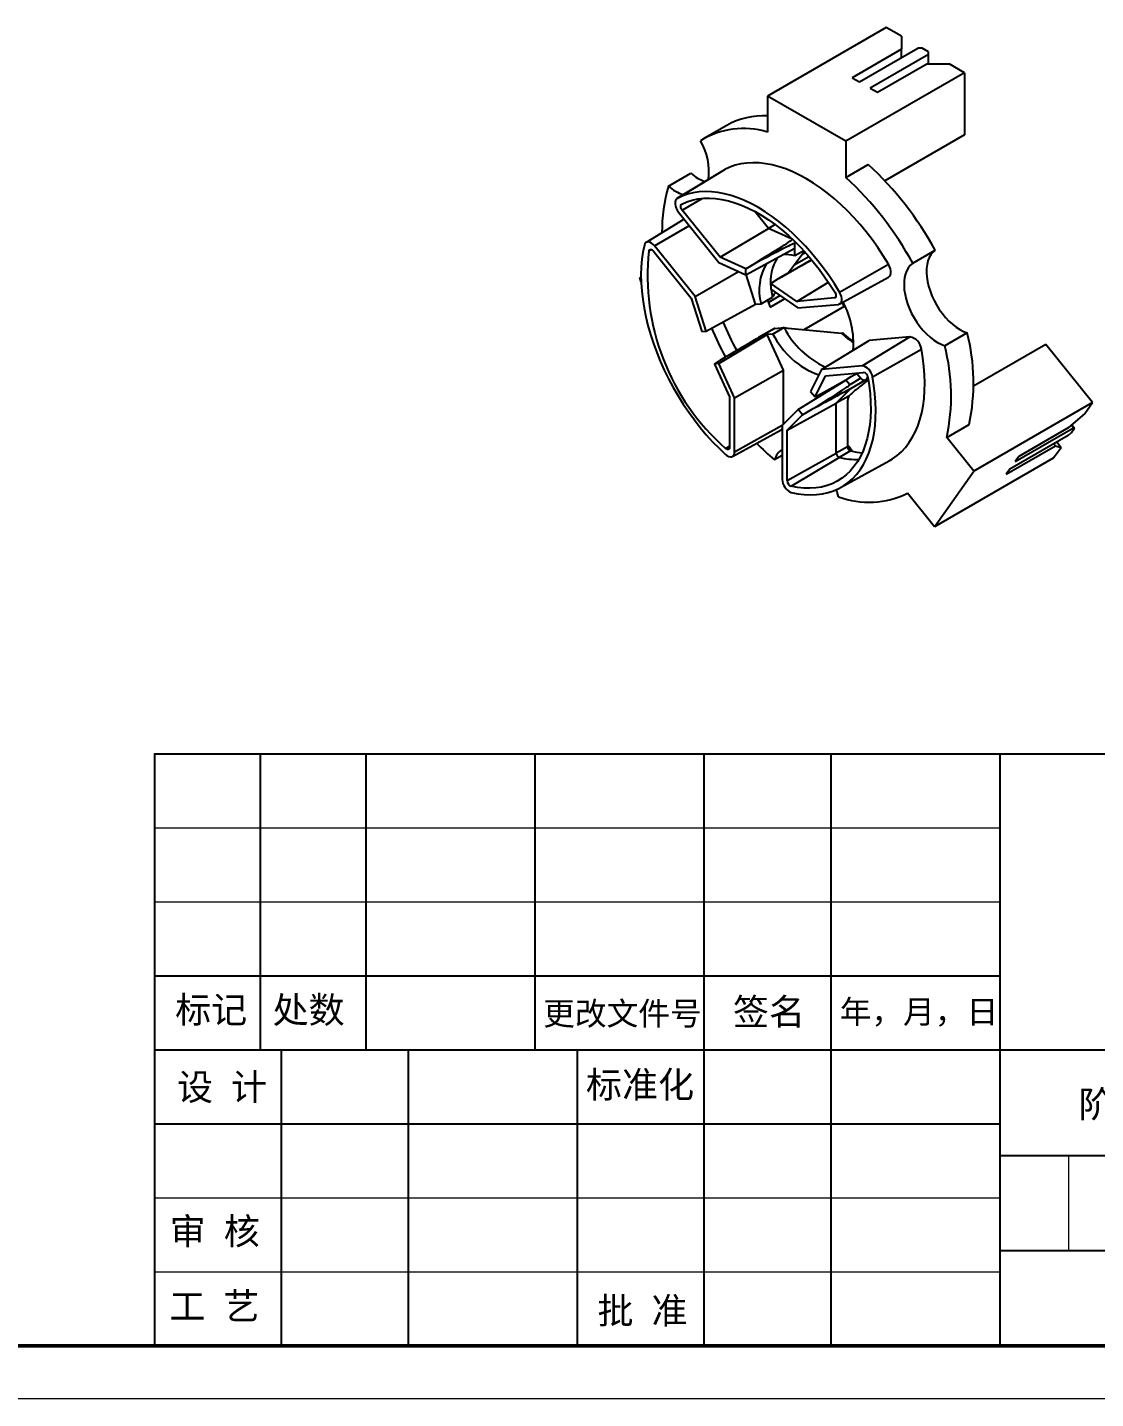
# Model space of a CAD drawing. Header units: millimetres. Extents: x 2517 to 77584, y 486 to 45347.
# Drawn here: x 3764.7 to 3805.1, y 1056 to 1107.9 of the extents above; entities that cross this region are included whole.
import ezdxf

# ---------------------------------------------------------------- set-up
doc = ezdxf.new("R2010")
doc.units = ezdxf.units.MM
for name, color, linetype, lineweight in [('实线', 7, 'Continuous', 25), ('引导线', 6, 'Continuous', 9), ('文本', 3, 'Continuous', 15), ('粗实线', 9, 'Continuous', 50)]:
    doc.layers.add(name, color=color, linetype=linetype, lineweight=lineweight)
doc.styles.get("Standard").update_dxf_attribs({"font": 'simfang.ttf'})

msp = doc.modelspace()

# ---------------------------------------------------------------- linework, layer by layer
at = {"color": 7, "linetype": 'Continuous', "lineweight": 25}
for p, q in [((3797.1756, 1107.8542), (3792.6784, 1105.258)), ((3797.759, 1107.5174), (3797.1756, 1107.8542)), ((3797.759, 1107.5174), (3797.759, 1107.0276)), ((3797.759, 1107.0276), (3795.8922, 1105.9499)), ((3796.168, 1105.7907), (3798.3742, 1107.0643)), ((3797.759, 1106.7092), (3797.759, 1107.0276)), ((3798.5439, 1107.0643), (3798.3742, 1107.0643)), ((3798.7772, 1106.9296), (3798.5439, 1107.0643)), ((3798.7772, 1106.8317), (3796.5711, 1105.5581)), ((3796.8468, 1105.3989), (3798.7136, 1106.4765)), ((3798.7136, 1106.4765), (3799.5621, 1106.4765)), ((3798.7772, 1106.8317), (3798.7772, 1106.9296)), ((3798.7772, 1106.4765), (3798.7772, 1106.8317)), ((3800.1455, 1106.1398), (3799.5621, 1106.4765)), ((3800.1455, 1106.1398), (3795.6483, 1103.5436)), ((3795.8922, 1105.9499), (3796.168, 1105.7907)), ((3800.1455, 1106.1398), (3800.1455, 1103.7881)), ((3796.5711, 1105.5581), (3796.8468, 1105.3989)), ((3792.6784, 1105.258), (3792.6784, 1103.8941)), ((3795.6483, 1103.5436), (3792.6784, 1105.258)), ((3791.1422, 1104.147), (3790.2937, 1103.6572)), ((3795.6483, 1103.5436), (3795.6483, 1102.1797)), ((3800.1455, 1103.7881), (3797.1308, 1102.0478)), ((3788.9355, 1101.8421), (3789.784, 1102.3319)), ((3791.059, 1102.4693), (3789.2574, 1101.3773)), ((3789.2637, 1101.3809), (3791.066, 1102.4733)), ((3791.066, 1102.4733), (3791.059, 1102.4693)), ((3795.6483, 1102.1797), (3796.4968, 1102.6695)), ((3789.3146, 1100.8653), (3790.8479, 1098.958)), ((3790.8896, 1099.1606), (3789.4593, 1100.9398)), ((3792.7209, 1100.2475), (3792.2079, 1100.8857)), ((3789.5341, 1100.5922), (3788.0907, 1099.7173)), ((3790.8896, 1099.1606), (3792.7209, 1100.2475)), ((3792.9718, 1100.3924), (3792.7209, 1100.2475)), ((3793.6242, 1099.8357), (3792.7209, 1100.2475)), ((3793.7179, 1099.4974), (3793.7179, 1099.6842)), ((3788.3669, 1099.3854), (3789.7971, 1097.6062)), ((3789.9463, 1097.6752), (3788.413, 1099.5825)), ((3791.8617, 1098.7174), (3790.8896, 1099.1606)), ((3791.8617, 1098.4957), (3793.7179, 1099.4974)), ((3793.6997, 1098.8684), (3794.2496, 1099.1859)), ((3793.7179, 1099.2035), (3793.7179, 1099.4974)), ((3794.0587, 1099.4002), (3793.7179, 1099.2035)), ((3794.124, 1099.3284), (3793.9985, 1099.256)), ((3798.1798, 1098.9285), (3799.0284, 1099.4183)), ((3790.8479, 1098.958), (3791.8617, 1098.4957)), ((3791.8617, 1098.7174), (3792.0814, 1098.8447)), ((3791.8617, 1098.4957), (3791.8617, 1098.7174)), ((3794.3538, 1099.0632), (3793.2096, 1098.4027)), ((3795.4144, 1097.8302), (3797.2607, 1098.8972)), ((3787.8952, 1098.4024), (3787.8361, 1098.3682)), ((3787.8361, 1098.3682), (3787.8956, 1098.3735)), ((3787.8361, 1098.3682), (3787.9007, 1098.2017)), ((3789.9463, 1097.6752), (3791.5881, 1098.6205)), ((3792.226, 1097.3747), (3791.8709, 1098.5007)), ((3792.8164, 1098.1663), (3793.0285, 1098.2979)), ((3792.8164, 1098.1663), (3792.8164, 1097.9446)), ((3793.7885, 1097.4871), (3792.8164, 1098.1663)), ((3793.7885, 1097.4871), (3794.9901, 1098.2111)), ((3795.416, 1097.389), (3797.2626, 1098.403)), ((3789.7971, 1097.6062), (3790.1947, 1096.3455)), ((3790.3609, 1096.3604), (3789.9463, 1097.6752)), ((3792.4465, 1097.3944), (3792.8707, 1097.6394)), ((3793.1626, 1097.7027), (3792.7188, 1097.4465)), ((3792.8164, 1097.9446), (3793.8302, 1097.2363)), ((3792.9903, 1097.8231), (3792.9817, 1097.8182)), ((3795.2187, 1097.615), (3793.7885, 1097.4871)), ((3790.3609, 1096.3604), (3792.226, 1097.3747)), ((3792.226, 1097.3747), (3792.4465, 1097.3944)), ((3792.6855, 1097.5324), (3792.787, 1097.2708)), ((3792.787, 1097.2708), (3793.3312, 1097.5849)), ((3793.8302, 1097.2363), (3795.3635, 1097.3734)), ((3795.5818, 1097.2948), (3794.0536, 1096.4126)), ((3795.5818, 1097.2948), (3795.5226, 1097.4475)), ((3790.1947, 1096.3455), (3790.3609, 1096.3604)), ((3790.8382, 1095.1301), (3792.6715, 1096.2265)), ((3792.9431, 1096.4564), (3792.3483, 1096.113)), ((3792.9557, 1096.4589), (3792.5314, 1096.214)), ((3792.6715, 1096.2265), (3792.5314, 1096.214)), ((3792.8919, 1096.2463), (3792.6715, 1096.2265)), ((3793.2936, 1094.8785), (3792.6715, 1096.2265)), ((3793.3162, 1096.4912), (3792.8919, 1096.2463)), ((3792.9557, 1096.4589), (3793.3162, 1096.4912)), ((3796.265, 1095.0496), (3798.0735, 1096.1439)), ((3798.0735, 1096.1439), (3796.5313, 1096.006)), ((3800.2398, 1096.2959), (3799.3913, 1095.806)), ((3794.7318, 1094.9126), (3796.5313, 1096.006)), ((3796.6551, 1094.6323), (3798.5104, 1095.6764)), ((3803.2242, 1095.853), (3800.4849, 1094.2716)), ((3804.9879, 1093.659), (3803.2242, 1095.853)), ((3790.672, 1095.1153), (3790.8824, 1095.2444)), ((3790.8382, 1095.1301), (3790.672, 1095.1153)), ((3790.672, 1095.1153), (3791.2466, 1093.8704)), ((3791.4375, 1093.8318), (3790.8382, 1095.1301)), ((3796.265, 1095.0496), (3794.7318, 1094.9126)), ((3791.4375, 1093.8318), (3793.2936, 1094.8785)), ((3793.2936, 1092.8445), (3793.2936, 1094.8785)), ((3793.8398, 1093.3973), (3795.6553, 1094.504)), ((3794.7318, 1094.9126), (3794.3172, 1094.0765)), ((3794.4834, 1093.8697), (3794.8809, 1094.6714)), ((3794.8809, 1094.6714), (3796.3112, 1094.7993)), ((3795.6553, 1094.504), (3795.6438, 1094.5184)), ((3795.7953, 1094.3298), (3795.6553, 1094.504)), ((3796.2196, 1094.5747), (3795.7953, 1094.3298)), ((3796.4081, 1094.5109), (3795.8215, 1094.1722)), ((3796.0202, 1094.7336), (3796.1014, 1094.7805)), ((3796.0692, 1094.7619), (3796.2196, 1094.5747)), ((3796.4517, 1094.5262), (3796.4081, 1094.5109)), ((3794.3172, 1094.0765), (3794.4834, 1093.8697)), ((3794.4834, 1093.8697), (3794.701, 1093.9872)), ((3795.2877, 1093.6319), (3795.8215, 1094.1722)), ((3791.2466, 1093.8704), (3791.2466, 1091.9633)), ((3791.4375, 1091.7874), (3791.4375, 1093.8318)), ((3793.4315, 1092.6091), (3795.2877, 1093.6319)), ((3795.7579, 1093.9033), (3795.2877, 1093.6319)), ((3795.2877, 1091.7368), (3795.2877, 1093.6319)), ((3795.7119, 1093.6324), (3795.7119, 1091.9817)), ((3804.9879, 1093.659), (3800.4907, 1091.0629)), ((3804.6962, 1093.244), (3804.9879, 1093.659)), ((3793.8398, 1093.3973), (3793.2406, 1092.7909)), ((3793.4315, 1092.6091), (3794.006, 1093.1906)), ((3794.006, 1093.1906), (3793.8398, 1093.3973)), ((3794.006, 1093.1906), (3794.2275, 1093.3134)), ((3804.6962, 1093.244), (3804.0598, 1092.6973)), ((3791.3574, 1091.6144), (3793.204, 1092.6284)), ((3793.2406, 1092.7909), (3793.2406, 1090.7464)), ((3793.4315, 1090.702), (3793.4315, 1092.6091)), ((3799.4678, 1092.3353), (3800.3163, 1092.8251)), ((3804.0598, 1092.4103), (3801.8536, 1091.1367)), ((3802.0551, 1091.4234), (3804.2613, 1092.697)), ((3804.0598, 1092.6973), (3802.193, 1091.6196)), ((3804.0598, 1092.4103), (3804.1871, 1092.5196)), ((3804.2613, 1092.697), (3804.1789, 1092.7996)), ((3804.1871, 1092.5196), (3804.3037, 1092.6856)), ((3804.1986, 1092.8165), (3804.3037, 1092.6856)), ((3804.3037, 1092.6856), (3804.2613, 1092.697)), ((3795.7119, 1091.9817), (3795.2877, 1091.7368)), ((3800.4907, 1091.0629), (3799.4678, 1092.3353)), ((3801.7157, 1090.9405), (3803.5825, 1092.0182)), ((3803.5029, 1091.5463), (3803.7946, 1091.9613)), ((3803.5185, 1092.0978), (3803.5825, 1092.0182)), ((3803.5825, 1092.0182), (3803.7946, 1091.9613)), ((3803.6321, 1092.1634), (3803.7946, 1091.9613)), ((3793.2406, 1091.6567), (3792.9519, 1091.4901)), ((3793.4315, 1090.702), (3795.2877, 1091.7368)), ((3793.5823, 1090.4861), (3795.3973, 1091.5798)), ((3795.8216, 1091.8247), (3795.3973, 1091.5798)), ((3795.4422, 1090.4357), (3797.2888, 1091.4497)), ((3803.5029, 1091.5463), (3799.0057, 1088.9501)), ((3802.193, 1091.6196), (3802.0551, 1091.4234)), ((3799.0057, 1088.9501), (3800.4907, 1091.0629)), ((3801.8536, 1091.1367), (3801.7157, 1090.9405)), ((3799.0057, 1088.9501), (3797.9829, 1090.2225))]:
    msp.add_line(p, q, dxfattribs=at)
at = {"color": 8, "linetype": 'Continuous', "lineweight": 25}
for p, q in [((3789.4593, 1100.9398), (3790.2163, 1101.3823)), ((3788.413, 1099.5825), (3789.7279, 1100.3512)), ((3793.6275, 1099.8377), (3793.6242, 1099.8357)), ((3793.7608, 1099.709), (3793.7179, 1099.6842)), ((3788.1948, 1099.3983), (3788.2847, 1099.4481)), ((3795.2187, 1097.615), (3795.2628, 1097.6416)), ((3791.4375, 1091.7874), (3793.2445, 1092.7948)), ((3791.0958, 1091.9215), (3791.2466, 1092.0106))]:
    msp.add_line(p, q, dxfattribs=at)
at = {"color": 7, "linetype": 'Continuous', "lineweight": 25, "flags": 128}
for points in [[(3797.2607, 1098.8972), (3797.0655, 1099.2136), (3796.8603, 1099.5221), (3796.6458, 1099.8219), (3796.4226, 1100.1117), (3796.1917, 1100.3905), (3795.9538, 1100.6576), (3795.7097, 1100.9118), (3795.4602, 1101.1523), (3795.2062, 1101.3784), (3794.9487, 1101.5891), (3794.6884, 1101.7839), (3794.4264, 1101.9619), (3794.1634, 1102.1227), (3793.9004, 1102.2655), (3793.6383, 1102.3901), (3793.378, 1102.4958), (3793.1205, 1102.5824), (3792.8666, 1102.6496), (3792.6171, 1102.6971), (3792.373, 1102.7247), (3792.135, 1102.7324), (3791.9041, 1102.7202), (3791.681, 1102.688), (3791.4664, 1102.636), (3791.2612, 1102.5643), (3791.066, 1102.4733)], [(3789.2637, 1101.3809), (3789.2247, 1101.3489), (3789.1975, 1101.3011), (3789.1837, 1101.2401), (3789.184, 1101.1691), (3789.1983, 1101.092), (3789.226, 1101.0129), (3789.2654, 1100.9359), (3789.3146, 1100.8653)], [(3795.4144, 1097.8302), (3795.2205, 1098.1443), (3795.0168, 1098.4507), (3794.8038, 1098.7483), (3794.5822, 1099.036), (3794.3529, 1099.3129), (3794.1167, 1099.578), (3793.8743, 1099.8305), (3793.6266, 1100.0693), (3793.3745, 1100.2937), (3793.1188, 1100.503), (3792.8604, 1100.6963), (3792.6001, 1100.8731), (3792.339, 1101.0327), (3792.0779, 1101.1746), (3791.8177, 1101.2982), (3791.5593, 1101.4032), (3791.3036, 1101.4892), (3791.0514, 1101.5559), (3790.8038, 1101.6031), (3790.5614, 1101.6305), (3790.3251, 1101.6381), (3790.0958, 1101.626), (3789.8743, 1101.594), (3789.6613, 1101.5424), (3789.4575, 1101.4712), (3789.2637, 1101.3809)], [(3789.4381, 1101.1673), (3789.63, 1101.2511), (3789.8316, 1101.3156), (3790.0423, 1101.3605), (3790.2613, 1101.3858), (3790.4877, 1101.3914), (3790.7208, 1101.3771), (3790.9598, 1101.3431), (3791.2037, 1101.2895), (3791.4517, 1101.2165), (3791.703, 1101.1243), (3791.9565, 1101.0132), (3792.2114, 1100.8838), (3792.4667, 1100.7364), (3792.7216, 1100.5715), (3792.9751, 1100.3899), (3793.2263, 1100.192), (3793.4743, 1099.9787), (3793.7183, 1099.7507), (3793.9572, 1099.5088), (3794.1903, 1099.2539), (3794.4168, 1098.9869), (3794.6358, 1098.7088), (3794.8464, 1098.4206), (3795.0481, 1098.1233), (3795.24, 1097.8179)], [(3789.4593, 1100.9398), (3789.4376, 1100.9711), (3789.4201, 1101.0052), (3789.408, 1101.0403), (3789.4017, 1101.0745), (3789.4018, 1101.1058), (3789.4082, 1101.1326), (3789.4205, 1101.1535), (3789.4381, 1101.1673)], [(3788.413, 1099.5825), (3788.3568, 1099.6431), (3788.2964, 1099.6903), (3788.2352, 1099.7217), (3788.1764, 1099.7356), (3788.1232, 1099.7312), (3788.0784, 1099.7088), (3788.0444, 1099.6695), (3788.023, 1099.6155)], [(3788.023, 1099.6155), (3787.9682, 1099.3522), (3787.9285, 1099.0769), (3787.9041, 1098.7907), (3787.895, 1098.4945), (3787.9012, 1098.1893), (3787.9228, 1097.8763), (3787.9596, 1097.5563), (3788.0116, 1097.2307), (3788.0785, 1096.9005), (3788.1601, 1096.5668), (3788.2562, 1096.2309), (3788.3664, 1095.8937), (3788.4903, 1095.5566), (3788.6275, 1095.2207), (3788.7775, 1094.8872), (3788.9399, 1094.5571), (3789.1139, 1094.2317), (3789.2992, 1093.9121), (3789.4949, 1093.5993), (3789.7004, 1093.2945), (3789.9151, 1092.9987), (3790.1382, 1092.7129), (3790.3688, 1092.4381), (3790.6063, 1092.1753), (3790.8497, 1091.9254), (3791.0983, 1091.6892)], [(3788.1948, 1099.3983), (3788.204, 1099.4226), (3788.2188, 1099.4404), (3788.2385, 1099.4506), (3788.262, 1099.4528), (3788.288, 1099.4469), (3788.3152, 1099.4331), (3788.3419, 1099.4122), (3788.3669, 1099.3854)], [(3799.0284, 1099.4183), (3798.9407, 1099.3439), (3798.8654, 1099.2521), (3798.8033, 1099.1439), (3798.7553, 1099.0207), (3798.7218, 1098.8839), (3798.7033, 1098.7352), (3798.6999, 1098.5763), (3798.7118, 1098.4092), (3798.7389, 1098.2358), (3798.7806, 1098.0582), (3798.8367, 1097.8786), (3798.9063, 1097.6992), (3798.9887, 1097.5219), (3799.0829, 1097.349), (3799.1877, 1097.1826), (3799.302, 1097.0246), (3799.4242, 1096.877), (3799.553, 1096.7414), (3799.6869, 1096.6196), (3799.8241, 1096.513), (3799.9631, 1096.4228), (3800.1023, 1096.3501), (3800.2398, 1096.2959)], [(3797.2626, 1098.403), (3797.303, 1098.4362), (3797.334, 1098.4891), (3797.3501, 1098.5569), (3797.3504, 1098.636), (3797.3349, 1098.7222), (3797.3045, 1098.8108), (3797.2607, 1098.8972)], [(3798.1798, 1098.9285), (3798.0922, 1098.8541), (3798.0168, 1098.7622), (3797.9548, 1098.6541), (3797.9067, 1098.5309), (3797.8732, 1098.3941), (3797.8547, 1098.2453), (3797.8514, 1098.0865), (3797.8633, 1097.9193), (3797.8903, 1097.746), (3797.9321, 1097.5684), (3797.9881, 1097.3888), (3798.0578, 1097.2093), (3798.1402, 1097.0321), (3798.2344, 1096.8592), (3798.3392, 1096.6928), (3798.4534, 1096.5348), (3798.5757, 1096.3871), (3798.7045, 1096.2516), (3798.8383, 1096.1298), (3798.9756, 1096.0231), (3799.1146, 1095.9329), (3799.2537, 1095.8603), (3799.3913, 1095.806)], [(3792.822, 1097.9407), (3792.8337, 1097.8482), (3792.8707, 1097.6394)], [(3795.24, 1097.8179), (3795.2575, 1097.7839), (3795.2699, 1097.7488), (3795.2762, 1097.7146), (3795.2763, 1097.6831), (3795.2701, 1097.6562), (3795.258, 1097.6351), (3795.2405, 1097.6211), (3795.2187, 1097.615)], [(3795.3635, 1097.3734), (3795.4126, 1097.3872), (3795.4521, 1097.4186), (3795.4798, 1097.4658), (3795.4941, 1097.5264), (3795.4944, 1097.597), (3795.4806, 1097.6739), (3795.4534, 1097.7531), (3795.4144, 1097.8302)], [(3797.2888, 1091.4497), (3797.4116, 1091.5226), (3797.5869, 1091.648), (3797.7504, 1091.7916), (3797.9015, 1091.9531), (3798.0397, 1092.1318), (3798.1645, 1092.3273), (3798.2755, 1092.5387), (3798.3722, 1092.7653), (3798.4544, 1093.0065), (3798.5218, 1093.2612), (3798.5742, 1093.5288), (3798.6113, 1093.8081), (3798.633, 1094.0984), (3798.6393, 1094.3985), (3798.6301, 1094.7074), (3798.6055, 1095.0241), (3798.5655, 1095.3474), (3798.5104, 1095.6764)], [(3793.5798, 1090.2566), (3793.8284, 1090.2058), (3794.0718, 1090.1747), (3794.3093, 1090.1633), (3794.5399, 1090.1718), (3794.763, 1090.2001), (3794.9776, 1090.248), (3795.1832, 1090.3155), (3795.3789, 1090.4023), (3795.5641, 1090.5081), (3795.7382, 1090.6325), (3795.9005, 1090.7752), (3796.0506, 1090.9355), (3796.1878, 1091.113), (3796.3117, 1091.307), (3796.4219, 1091.5169), (3796.5179, 1091.742), (3796.5996, 1091.9814), (3796.6665, 1092.2343), (3796.7185, 1092.5), (3796.7553, 1092.7773), (3796.7769, 1093.0655), (3796.7831, 1093.3635), (3796.774, 1093.6702), (3796.7496, 1093.9847), (3796.7099, 1094.3057), (3796.6551, 1094.6323)], [(3796.4832, 1094.6136), (3796.5332, 1094.2956), (3796.568, 1093.9833), (3796.5876, 1093.678), (3796.5919, 1093.3807), (3796.5809, 1093.0925), (3796.5546, 1092.8144), (3796.513, 1092.5474), (3796.4565, 1092.2925), (3796.3851, 1092.0507), (3796.2991, 1091.8227), (3796.1988, 1091.6093), (3796.0847, 1091.4115), (3795.957, 1091.2299), (3795.8163, 1091.065), (3795.663, 1090.9176), (3795.4978, 1090.7882), (3795.3212, 1090.6772), (3795.1338, 1090.585), (3794.9364, 1090.512), (3794.7296, 1090.4584), (3794.5142, 1090.4244), (3794.2909, 1090.4102), (3794.0606, 1090.4157), (3793.8241, 1090.4411), (3793.5823, 1090.4861)], [(3793.204, 1092.6284), (3793.2247, 1092.6423), (3793.2406, 1092.6572)], [(3791.2466, 1091.9633), (3791.2434, 1091.934), (3791.2341, 1091.9099), (3791.2191, 1091.8923), (3791.1993, 1091.8823), (3791.1757, 1091.8803), (3791.1497, 1091.8865), (3791.1225, 1091.9004), (3791.0958, 1091.9215)], [(3791.0983, 1091.6892), (3791.1587, 1091.6425), (3791.2199, 1091.6118), (3791.2785, 1091.5986), (3791.3315, 1091.6037), (3791.3759, 1091.6268), (3791.4095, 1091.6667), (3791.4304, 1091.7212), (3791.4375, 1091.7874)], [(3795.8216, 1091.8247), (3796.0616, 1091.78), (3796.2703, 1091.7567)], [(3795.3748, 1090.0913), (3795.3249, 1090.2703), (3795.2942, 1090.3618)]]:
    msp.add_lwpolyline(points, dxfattribs=at)
at = {"color": 7, "linetype": 'Continuous', "lineweight": 25}
for centre, radius, start, end in [((3792.539, 1101.6497), 2.8614, 87.20632, 119.21818), ((3791.7771, 1100.9207), 3.107, 73.13571, 121.64625), ((3788.1888, 1102.3997), 2.2791, 352.41658, 30.77353), ((3790.8773, 1103.6077), 1.6802, 229.40548, 250.67659), ((3788.046, 1093.4782), 12.4858, 28.40788, 47.40353), ((3794.4874, 1100.172), 5.7976, 163.25874, 180.9017), ((3789.988, 1103.0493), 1.6016, 228.91542, 252.23759), ((3787.1975, 1092.9884), 12.4858, 28.40788, 47.40353), ((3796.8606, 1098.4594), 8.7165, 173.816, 228.59536), ((3793.3713, 1098.0451), 1.2091, 73.34122, 95.41252), ((3794.2436, 1097.9248), 1.8737, 147.68116, 196.44324), ((3794.4846, 1098.2384), 1.6856, 147.50414, 188.23437), ((3792.6754, 1095.9048), 3.262, 355.31716, 28.45319), ((3800.399, 1100.5612), 10.1609, 202.29336, 209.07248), ((3799.9369, 1100.298), 10.1189, 202.20784, 209.1249), ((3795.7006, 1097.6501), 3.14, 206.55779, 249.99207), ((3796.2276, 1097.979), 3.2695, 207.06932, 245.61479), ((3797.9761, 1095.6149), 0.5378, 6.55817, 79.56951), ((3792.9765, 1094.3995), 7.5068, 347.8934, 14.63246), ((3792.128, 1093.9097), 7.5068, 347.8934, 14.63246), ((3796.1781, 1094.5774), 0.4801, 6.55818, 79.5695), ((3796.2726, 1094.591), 0.2119, 6.12543, 79.50391), ((3799.7285, 1099.543), 10.5249, 224.88248, 229.91916), ((3792.9857, 1089.6857), 3.6075, 36.02557, 40.91112), ((3795.8839, 1091.985), 0.172, 181.10328, 248.75827), ((3793.6433, 1091.2876), 0.7204, 123.98166, 163.68101), ((3795.4596, 1091.7401), 0.172, 181.10328, 248.75827), ((3796.0541, 1094.3987), 2.8944, 256.88442, 271.736), ((3793.7803, 1090.7578), 0.5398, 181.20623, 248.19602), ((3793.668, 1090.7065), 0.2366, 181.10347, 248.75803), ((3796.5262, 1093.1928), 3.3082, 249.63374, 296.12481)]:
    msp.add_arc(centre, radius, start, end, dxfattribs=at)
at = {"color": 8, "linetype": 'Continuous', "lineweight": 25}
msp.add_arc((3797.5052, 1098.4761), 2.985, 227.1224, 238.49539, dxfattribs=at)
at = {"color": 7, "linetype": 'Continuous', "lineweight": 25}
for centre, major_axis, ratio, start_param, end_param in [((3788.7718, 1096.9268), (4.8529, 2.9084), 0.0135011, 5.4547255, 6.2924836), ((3788.7718, 1096.9268), (4.9459, 2.7581), 0.0151125, 6.274758, 7.1125161), ((3793.9236, 1096.9532), (2.4295, 3.9866), 0.2690752, 1.0928152, 1.3258542), ((3789.8325, 1096.3145), (4.8706, 2.8981), 0.016554, 0.3652779, 0.8452344), ((3789.8325, 1096.3145), (4.7762, 2.8561), 0.0151123, 0.7764428, 0.8287214), ((3793.9236, 1096.9532), (2.4295, 3.9866), 0.2690752, 1.5175498, 1.5626632), ((3787.7126, 1093.2984), (4.8193, 2.9155), 0.0057553, 0.0117667, 0.8495247), ((3793.1451, 1096.4344), (0.2031, -0.0206), 0.073042, 2.7788773, 3.0405954), ((3794.0109, 1096.7282), (4.223, -0.4281), 0.072975, 4.5545304, 5.0735789), ((3791.422, 1092.2177), (4.9388, 2.7223), 0.0078531, 5.4341105, 5.9530872), ((3796.3241, 1094.5992), (0.123, -0.0553), 0.6239313, 4.0279068, 5.7034229), ((3790.8917, 1091.4631), (4.9038, 2.8664), 0.0204228, 5.4484749, 6.2862329), ((3790.8917, 1091.4631), (4.9301, 2.7095), 0.0035939, 6.2710935, 7.1088516)]:
    msp.add_ellipse(centre, major_axis=major_axis, ratio=ratio, start_param=start_param, end_param=end_param, dxfattribs=at)
for points, knots in [([(3795.474, 1096.2887), (3795.4858, 1096.2878), (3795.4973, 1096.2868), (3795.5077, 1096.2857), (3795.5165, 1096.2847), (3795.5246, 1096.2836), (3795.5312, 1096.2825)], [0, 0, 0, 0, 0.00006050247, 0.00006050247, 0.00006050247, 0.00011136818, 0.00011136818, 0.00011136818, 0.00011136818]), ([(3795.557, 1096.2694), (3795.5566, 1096.2699), (3795.5503, 1096.2784), (3795.5405, 1096.2805), (3795.5312, 1096.2825)], [0, 0, 0, 0, 0.0638452, 1, 1, 1, 1]), ([(3795.9377, 1095.9782), (3795.9186, 1095.9901), (3795.8484, 1096.0339), (3795.7273, 1096.1252), (3795.6198, 1096.2132), (3795.5637, 1096.2641), (3795.5574, 1096.2698)], [0, 0, 0, 0, 0.1488882, 0.5488901, 0.94921, 1, 1, 1, 1]), ([(3796.4937, 1094.5363), (3796.4926, 1094.5363), (3796.4834, 1094.5365), (3796.4666, 1094.5311), (3796.4517, 1094.5262)], [0, 0, 0, 0, 0.11262488, 1, 1, 1, 1]), ([(3796.4725, 1094.4778), (3796.4366, 1094.4545), (3796.4001, 1094.4282), (3796.331, 1094.377), (3796.2979, 1094.3517), (3796.2007, 1094.2759), (3796.1399, 1094.2268), (3795.965, 1094.0833), (3795.857, 1093.9912), (3795.7579, 1093.9033)], [0, 0, 0, 0, 0.125, 0.125, 0.25, 0.25, 0.5, 0.5, 1, 1, 1, 1]), ([(3795.7579, 1093.9033), (3795.7427, 1093.8564), (3795.7313, 1093.81), (3795.7158, 1093.7184), (3795.7119, 1093.6742), (3795.7119, 1093.6324)], [0, 0, 0, 0, 0.5, 0.5, 1, 1, 1, 1])]:
    msp.add_open_spline(points, degree=3, knots=knots, dxfattribs=at)
at = {"color": 8, "linetype": 'Continuous', "lineweight": 25}
msp.add_open_spline([(3796.4517, 1094.5262), (3796.4551, 1094.5538), (3796.4596, 1094.5903), (3796.4768, 1094.6156), (3796.481, 1094.6218)], degree=3, knots=[0, 0, 0, 0, 0.753874, 1, 1, 1, 1], dxfattribs=at)
at = {"color": 7, "linetype": 'Continuous', "lineweight": 25}
msp.add_open_spline([(3796.4984, 1094.4947), (3796.4897, 1094.4891), (3796.4811, 1094.4834), (3796.4725, 1094.4778)], degree=3, dxfattribs=at)
at = {"layer": '实线'}
for p, q in [((3769.473, 1080.3585), (3841.473, 1080.3585)), ((3769.4806, 1080.3585), (3769.4806, 1057.9585)), ((3773.4806, 1080.3585), (3773.4806, 1069.1585)), ((3777.4806, 1080.3585), (3777.4806, 1069.1585)), ((3783.8806, 1080.3585), (3783.8806, 1069.1585)), ((3790.2806, 1080.3585), (3790.2806, 1057.9585)), ((3795.0806, 1080.3585), (3795.0806, 1057.9585)), ((3801.4806, 1080.3585), (3801.4806, 1057.9585)), ((3769.473, 1071.9585), (3801.4806, 1071.9585)), ((3769.473, 1069.1585), (3801.4806, 1069.1585)), ((3774.2806, 1069.1585), (3774.2806, 1057.9585)), ((3779.0806, 1069.1585), (3779.0806, 1057.9585)), ((3785.4806, 1069.1585), (3785.4806, 1057.9585)), ((3801.4806, 1069.1585), (3821.473, 1069.1585)), ((3769.473, 1066.3585), (3801.4806, 1066.3585)), ((3801.4806, 1065.1585), (3841.473, 1065.1585)), ((3801.4806, 1061.5585), (3821.473, 1061.5585)), ((3769.473, 1057.9585), (3841.473, 1057.9585))]:
    msp.add_line(p, q, dxfattribs=at)
at = {"layer": '引导线'}
for p, q in [((3769.473, 1077.5585), (3801.4806, 1077.5585)), ((3769.473, 1074.7585), (3801.4806, 1074.7585)), ((3769.473, 1063.5585), (3801.4806, 1063.5585)), ((3769.473, 1060.7585), (3801.4806, 1060.7585)), ((3675.473, 1055.9585), (3843.473, 1055.9585))]:
    msp.add_line(p, q, dxfattribs=at)
at = {"layer": '文本', "ltscale": 0.2}
msp.add_line((3804.073, 1065.1585), (3804.073, 1061.5585), dxfattribs=at)
at = {"layer": '粗实线'}
msp.add_line((3685.473, 1057.9585), (3841.473, 1057.9585), dxfattribs=at)

# ---------------------------------------------------------------- texts
at = {"layer": '文本', "ltscale": 0.2, "attachment_point": 5}
for s, insert, char_height, width in [('标记', (3771.6267, 1070.622), 1, 5.80464), ('处数', (3775.3147, 1070.6133), 1, 5.80464), ('签名', (3792.7394, 1070.5446), 1, 5.80464), ('年，月，日', (3798.4164, 1070.536), 0.88, 5.80464), ('更改文件号', (3787.1935, 1070.4808), 0.88, 12.875266), ('设 计', (3772.0357, 1067.6945), 1, 5.80464), ('标准化', (3787.8614, 1067.7855), 1, 5.80464), ('阶段标记', (3807.1838, 1067.0436), 1, 5.80464), ('审 核', (3771.7625, 1062.2383), 1, 5.80464), ('工 艺', (3771.7465, 1059.4192), 1, 5.80464), ('批 准', (3787.9525, 1059.2327), 1, 5.80464)]:
    msp.add_mtext(s, dxfattribs=dict(at, insert=insert, char_height=char_height, width=width))

doc.saveas('drawing.dxf')
